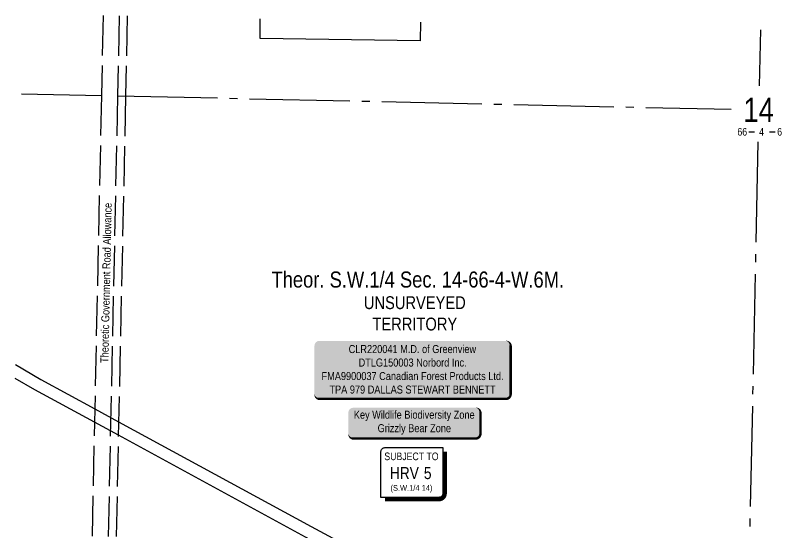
# Model space of a CAD drawing. Extents: x 402981 to 415543, y 6059617 to 6063944.
# Drawn here: x 403008 to 403965, y 6063299 to 6063944 of the extents above; entities that cross this region are included whole.
import ezdxf
from ezdxf.enums import TextEntityAlignment as Align

# ---------------------------------------------------------------- set-up
doc = ezdxf.new("R2010")
doc.units = 0
doc.header["$LTSCALE"] = 5
doc.linetypes.add('foc-QUARTERLINE', pattern=[33, 25, -3, 2, -3])
doc.linetypes.add('foc-UNSURVEYED', pattern=[12.5, 10, -2.5])
for name, color, linetype in [('10', 1, 'Continuous'), ('9', 3, 'Continuous'), ('AS-SURFACE IMPACT', 7, 'Continuous'), ('AS-WILDLIFE-BLOCK', 131, 'Continuous'), ('C-SYMBOL', 7, 'Continuous'), ('CG-NOTES', 7, 'Continuous'), ('CTW', 7, 'Continuous'), ('F-RW', 190, 'Continuous'), ('L-QSEC', 8, 'foc-QUARTERLINE'), ('L-ROAD-T', 7, 'Continuous'), ('L-SECLBL', 7, 'Continuous'), ('L-UNS-T', 3, 'Continuous'), ('L-USEC', 7, 'foc-UNSURVEYED'), ('MSL', 7, 'Continuous')]:
    doc.layers.add(name, color=color, linetype=linetype)
doc.styles.add('175L', font='ARIALN.TTF', dxfattribs={"height": 20})
doc.styles.add('80', font='ARIALN.TTF', dxfattribs={"height": 10})
doc.styles.add('80L', font='ARIALN.TTF', dxfattribs={"height": 10})
doc.styles.add('HRV', font='ARIALN.TTF', dxfattribs={"height": 3})
doc.styles.add('SIMPLEX', font='ARIALN.TTF')

# ---------------------------------------------------------------- blocks, each defined once
blk = doc.blocks.new('L-SECLBL')
at = {"layer": '9', "color": 7}
for p, q in [((-5.08, -27.83), (-12.29, -27.83)), ((20.7, -27.83), (13.5, -27.83))]:
    blk.add_line(p, q, dxfattribs=at)
at = {"layer": '10', "color": 2, "style": 'SIMPLEX'}
blk.add_attdef('SEC', text='', height=30, dxfattribs=at).set_placement((0, 0), align=Align.MIDDLE)
at = {"layer": '10', "color": 5, "style": '80L'}
blk.add_attdef('TWP', text='', height=9.5, dxfattribs=at).set_placement((-14.43, -27.37), align=Align.MIDDLE_RIGHT)
blk.add_attdef('RGE', text='', height=9.5, dxfattribs=at).set_placement((3.62, -27.37), align=Align.MIDDLE_CENTER)
blk.add_attdef('MER', text='', height=9.5, dxfattribs=at).set_placement((23.17, -27.37), align=Align.MIDDLE_LEFT)
blk = doc.blocks.new('*U681')
h = blk.add_hatch(color=255)
edge = h.paths.add_edge_path()
edge.add_line((-116.5, -37), (116.5, -37))
edge.add_arc((116.5, -31), 6, 270, 360)
edge.add_line((122.5, -31), (122.5, 29.5))
edge.add_arc((116.5, 29.5), 6, 0, 90)
edge.add_line((116.5, 35.5), (-116.5, 35.5))
edge.add_arc((-116.5, 29.5), 6, 90, 180)
edge.add_line((-122.5, 29.5), (-122.5, -31))
edge.add_arc((-116.5, -31), 6, 180, 270)
at = {"color": 44, "flags": 128}
blk.add_lwpolyline([(-116.5, -37, 3, 3, 0), (116.5, -37, 3, 3, 0.414214), (122.5, -31, 3, 3, 0), (122.5, 29.5, 3, 0, 0.414214), (116.5, 35.5, 0, 0, 0), (-116.5, 35.5, 0, 0, 0.414214), (-122.5, 29.5, 0, 0, 0), (-122.5, -31, 0, 3, 0.414214)], format="xyseb", close=True, dxfattribs=at)
at = {"color": 44, "style": '80'}
blk.add_attdef('ENTER_TEXT_001', (-35.99, -5), '', height=10, dxfattribs=at)
blk = doc.blocks.new('*U687')
h = blk.add_hatch(color=255)
edge = h.paths.add_edge_path()
edge.add_line((-76.5, -20), (76.5, -20))
edge.add_arc((76.5, -14), 6, 270, 360)
edge.add_line((82.5, -14), (82.5, 12.5))
edge.add_arc((76.5, 12.5), 6, 0, 90)
edge.add_line((76.5, 18.5), (-76.5, 18.5))
edge.add_arc((-76.5, 12.5), 6, 90, 180)
edge.add_line((-82.5, 12.5), (-82.5, -14))
edge.add_arc((-76.5, -14), 6, 180, 270)
at = {"color": 131, "flags": 128}
blk.add_lwpolyline([(-76.5, -20, 3, 3, 0), (76.5, -20, 3, 3, 0.414214), (82.5, -14, 3, 3, 0), (82.5, 12.5, 3, 0, 0.414214), (76.5, 18.5, 0, 0, 0), (-76.5, 18.5, 0, 0, 0.414214), (-82.5, 12.5, 0, 0, 0), (-82.5, -14, 0, 3, 0.414214)], format="xyseb", close=True, dxfattribs=at)
at = {"color": 131, "style": '80'}
blk.add_attdef('ENTER_TEXT_001', (-35.99, -5), '', height=10, dxfattribs=at)
blk = doc.blocks.new('HRV')
blk.add_lwpolyline([(-35.14, 31.6), (37.21, 31.6), (37.21, -25.54, -0.414214), (32.21, -30.54), (-40.14, -30.54), (-40.14, 26.6, -0.414214)], format="xyb", close=True)
at = {"const_width": 5, "flags": 128}
blk.add_lwpolyline([(-35.14, -33.04), (32.21, -33.04, 0.414214), (39.71, -25.54), (39.71, 26.6)], format="xyb", dxfattribs=at)
at = {"style": '80L'}
blk.add_text('SUBJECT TO', height=9.5, dxfattribs=at).set_placement((-2.01, 13.06), align=Align.BOTTOM_CENTER)
blk.add_attdef('(N.W.1/4 00)', text='', height=7.12, dxfattribs=at).set_placement((-2.01, -24.45), align=Align.BOTTOM_CENTER)
at = {"layer": 'CTW', "color": 3, "style": 'HRV'}
blk.add_text('HRV', height=15, dxfattribs=at).set_placement((-10.88, -0.18), align=Align.MIDDLE_CENTER)
blk.add_attdef('0', text='', height=15, dxfattribs=at).set_placement((18.28, -0.18), align=Align.MIDDLE_CENTER)

msp = doc.modelspace()

# ---------------------------------------------------------------- linework, layer by layer
at = {"layer": 'F-RW'}
msp.add_lwpolyline([(403008.217, 6063508.27), (403039.795, 6063489.795), (403107.06, 6063453.229), (403136.883, 6063437.018), (403377.237, 6063306.362), (403506.392, 6063236.715), (403572.616, 6063104.687), (403573.737, 6063102.452), (403579.34, 6063091.28), (403581.805, 6063086.364), (403568.4, 6063079.643), (403565.926, 6063084.555), (403560.307, 6063095.72), (403559.177, 6063097.949), (403495.086, 6063225.85), (403370.231, 6063293.076), (403136.521, 6063420.146), (403106.699, 6063436.36), (403032.216, 6063476.857), (403007.85, 6063491.114)], dxfattribs=at)
at = {"layer": 'L-QSEC'}
for p, q in [((403938.356, 6063926.193), (403936.869, 6063856.215)), ((403015.46, 6063846.372), (403115.436, 6063844.187)), ((403135.551, 6063843.746), (403901.708, 6063826.971)), ((403935.382, 6063786.231), (403919.146, 6063022.084))]:
    msp.add_line(p, q, dxfattribs=at)
at = {"layer": 'L-USEC'}
for p, q in [((403117.578, 6063944.165), (403115.436, 6063844.187)), ((403137.694, 6063943.725), (403135.552, 6063843.756)), ((403147.734, 6063943.505), (403145.592, 6063843.527)), ((403115.436, 6063844.187), (403098.209, 6063040.055)), ((403135.552, 6063843.756), (403118.324, 6063039.615)), ((403145.592, 6063843.527), (403128.58, 6063049.435))]:
    msp.add_line(p, q, dxfattribs=at)
at = {"layer": 'MSL'}
msp.add_lwpolyline([(403513.68, 6063935.492), (403513.332, 6063912.179), (403313.433, 6063915.154), (403313.801, 6063939.869)], dxfattribs=at)

# ---------------------------------------------------------------- block references
at = {"layer": 'AS-SURFACE IMPACT'}
ref = msp.add_blockref('*U681', (403503.982, 6063502.413), dxfattribs=at)
ref.add_attrib('ENTER_TEXT_001', 'CLR220041 M.D. of Greenview', (403424.17, 6063522.676), dxfattribs={"layer": '0', "color": 44, "height": 10, "style": '80'})
ref.add_attrib('ENTER_TEXT_002', 'DTLG150003 Norbord Inc.', (403436.544, 6063505.832), dxfattribs={"layer": '0', "color": 44, "height": 10, "style": '80'})
ref.add_attrib('ENTER_TEXT_003', 'FMA9900037 Canadian Forest Products Ltd.', (403390.316, 6063488.988), dxfattribs={"layer": '0', "color": 44, "height": 10, "style": '80'})
ref.add_attrib('ENTER_TEXT_004', 'TPA 979 DALLAS STEWART BENNETT', (403400.19, 6063472.144), dxfattribs={"layer": '0', "color": 44, "height": 10, "style": '80'})
at = {"layer": 'AS-WILDLIFE-BLOCK'}
ref = msp.add_blockref('*U687', (403506.237, 6063435.957), dxfattribs=dict(at, xscale=0.999617, yscale=0.999617, zscale=0.999617))
ref.add_attrib('ENTER_TEXT_001', 'Key Wildlife Biodiversity Zone', (403430.642, 6063440.762), dxfattribs={"layer": '0', "color": 131, "height": 9.99617, "style": '80'})
ref.add_attrib('ENTER_TEXT_002', 'Grizzly Bear Zone', (403460.344, 6063423.924), dxfattribs={"layer": '0', "color": 131, "height": 9.99617, "style": '80'})
at = {"layer": 'CG-NOTES'}
msp.add_blockref('HRV', (403504.614, 6063373.109), dxfattribs=at).add_auto_attribs({'(N.W.1/4 00)': '(S.W.1/4 14)', '0': '5'})
at = {"layer": 'L-SECLBL'}
msp.add_blockref('L-SECLBL', (403936.232, 6063826.221), dxfattribs=at).add_auto_attribs({'SEC': '14', 'TWP': '66', 'RGE': '4', 'MER': '6'})

# ---------------------------------------------------------------- texts
at = {"layer": 'C-SYMBOL', "color": 3, "style": '175L'}
msp.add_text('Theor. S.W.1/4 Sec. 14-66-4-W.6M.', height=20, dxfattribs=at).set_placement((403510.482, 6063598.443), align=Align.BOTTOM_CENTER)
at = {"layer": 'L-UNS-T', "color": 3, "insert": (403506.783, 6063572.12), "char_height": 16, "attachment_point": 5, "style": '80L'}
msp.add_mtext_dynamic_manual_height_columns('UNSURVEYED TERRITORY', width=126.36078, gutter_width=47.48, heights=[0], dxfattribs=at)

# ---------------------------------------------------------------- next in the draw order: texts
at = {"layer": 'L-ROAD-T', "insert": (403116.199, 6063610.398), "char_height": 9.99581, "width": 199.46387, "attachment_point": 2, "rotation": 88.792923, "style": '80L', "bg_fill": 3, "box_fill_scale": 1.15, "bg_fill_color": 256, "bg_fill_true_color": 256, "bg_fill_transparency": 0}
msp.add_mtext('Theoretic Government Road Allowance', dxfattribs=at)

doc.saveas('drawing.dxf')
